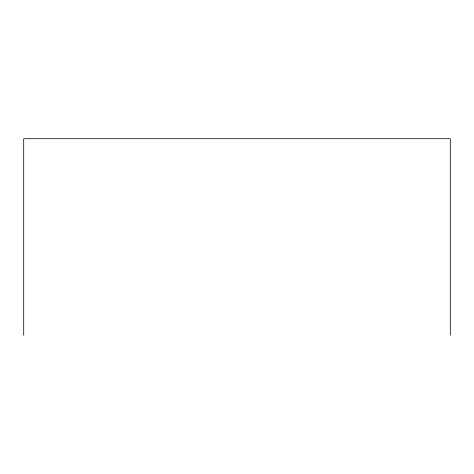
<?xml version="1.0" encoding="UTF-8"?>
<svg xmlns="http://www.w3.org/2000/svg" width="474" height="474" viewBox="0 0 474 474"><rect width="100%" height="100%" fill="white"/><g stroke="black" fill="none" stroke-linecap="round" stroke-linejoin="round"><path stroke-width="0.71" d="M450.3 335.302L450.3 138.698L23.7 138.698L23.7 335.302"/></g></svg>
